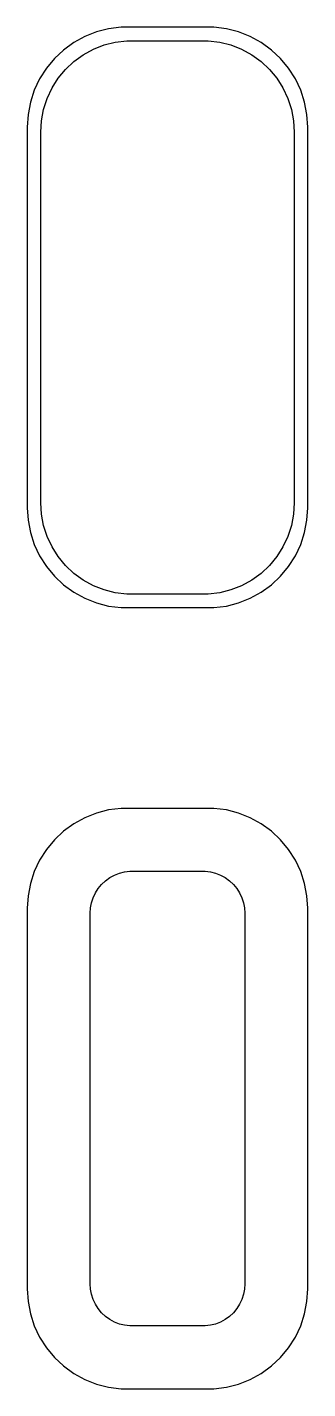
# Model space of a CAD drawing. Header units: metres. Extents: x -7 to 7, y 63.5 to 131.5.
import ezdxf

# ---------------------------------------------------------------- set-up
doc = ezdxf.new("R2010")
doc.units = ezdxf.units.M

msp = doc.modelspace()

# ---------------------------------------------------------------- linework, layer by layer
for p, q in [((-3.54507, 131.255), (-4.12889, 131.024)), ((-2.9369, 131.411), (-3.54507, 131.255)), ((-2.31395, 131.49), (-2.9369, 131.411)), ((2.31395, 131.49), (-2.31395, 131.49)), ((2.9369, 131.411), (2.31395, 131.49)), ((3.54507, 131.255), (2.9369, 131.411)), ((4.12889, 131.024), (3.54507, 131.255)), ((-4.67912, 130.722), (-5.18712, 130.353)), ((-4.12889, 131.024), (-4.67912, 130.722)), ((-3.6994, 130.393), (-3.16481, 130.604)), ((-3.16481, 130.604), (-2.60791, 130.747)), ((-2.60791, 130.747), (-2.03748, 130.819)), ((-2.03748, 130.819), (2.03748, 130.819)), ((2.03748, 130.819), (2.60791, 130.747)), ((2.60791, 130.747), (3.16481, 130.604)), ((3.16481, 130.604), (3.6994, 130.393)), ((4.67912, 130.722), (4.12889, 131.024)), ((5.18712, 130.353), (4.67912, 130.722)), ((-5.64484, 129.923), (-6.04507, 129.439)), ((-5.18712, 130.353), (-5.64484, 129.923)), ((-4.6684, 129.778), (-4.20325, 130.116)), ((-4.20325, 130.116), (-3.6994, 130.393)), ((3.6994, 130.393), (4.20325, 130.116)), ((4.20325, 130.116), (4.6684, 129.778)), ((5.64484, 129.923), (5.18712, 130.353)), ((6.04507, 129.439), (5.64484, 129.923)), ((-6.04507, 129.439), (-6.38153, 128.909)), ((-5.45403, 128.941), (-5.08754, 129.384)), ((-5.08754, 129.384), (-4.6684, 129.778)), ((4.6684, 129.778), (5.08754, 129.384)), ((5.08754, 129.384), (5.45403, 128.941)), ((6.38153, 128.909), (6.04507, 129.439)), ((-6.38153, 128.909), (-6.64888, 128.341)), ((-5.76212, 128.456), (-5.45403, 128.941)), ((5.45403, 128.941), (5.76212, 128.456)), ((6.64888, 128.341), (6.38153, 128.909)), ((-6.64888, 128.341), (-6.84291, 127.743)), ((-6.18459, 127.389), (-6.00691, 127.935)), ((-6.00691, 127.935), (-5.76212, 128.456)), ((5.76212, 128.456), (6.00691, 127.935)), ((6.00691, 127.935), (6.18459, 127.389)), ((6.84291, 127.743), (6.64888, 128.341)), ((-6.96057, 127.127), (-7, 126.5)), ((-6.84291, 127.743), (-6.96057, 127.127)), ((-6.29233, 126.824), (-6.18459, 127.389)), ((6.18459, 127.389), (6.29233, 126.824)), ((6.96057, 127.127), (6.84291, 127.743)), ((7, 126.5), (6.96057, 127.127)), ((-7, 126.5), (-7, 107.5)), ((-6.32843, 126.25), (-6.29233, 126.824)), ((6.29233, 126.824), (6.32843, 126.25)), ((7, 107.5), (7, 126.5)), ((-6.32843, 107.75), (-6.32843, 126.25)), ((6.32843, 126.25), (6.32843, 107.75)), ((-7, 107.5), (-6.96057, 106.873)), ((-6.29233, 107.176), (-6.32843, 107.75)), ((6.32843, 107.75), (6.29233, 107.176)), ((6.96057, 106.873), (7, 107.5)), ((-6.96057, 106.873), (-6.84291, 106.257)), ((-6.18459, 106.611), (-6.29233, 107.176)), ((6.29233, 107.176), (6.18459, 106.611)), ((6.84291, 106.257), (6.96057, 106.873)), ((-6.84291, 106.257), (-6.64888, 105.659)), ((-6.00691, 106.065), (-6.18459, 106.611)), ((-5.76212, 105.544), (-6.00691, 106.065)), ((6.00691, 106.065), (5.76212, 105.544)), ((6.18459, 106.611), (6.00691, 106.065)), ((6.64888, 105.659), (6.84291, 106.257)), ((-6.64888, 105.659), (-6.38153, 105.091)), ((-5.45403, 105.059), (-5.76212, 105.544)), ((5.76212, 105.544), (5.45403, 105.059)), ((6.38153, 105.091), (6.64888, 105.659)), ((-6.38153, 105.091), (-6.04507, 104.561)), ((-5.08754, 104.616), (-5.45403, 105.059)), ((5.45403, 105.059), (5.08754, 104.616)), ((6.04507, 104.561), (6.38153, 105.091)), ((-6.04507, 104.561), (-5.64484, 104.077)), ((-5.64484, 104.077), (-5.18712, 103.647)), ((-4.6684, 104.222), (-5.08754, 104.616)), ((-4.20325, 103.884), (-4.6684, 104.222)), ((4.6684, 104.222), (4.20325, 103.884)), ((5.08754, 104.616), (4.6684, 104.222)), ((5.18712, 103.647), (5.64484, 104.077)), ((5.64484, 104.077), (6.04507, 104.561)), ((-5.18712, 103.647), (-4.67912, 103.278)), ((-3.6994, 103.607), (-4.20325, 103.884)), ((-3.16481, 103.396), (-3.6994, 103.607)), ((-2.60791, 103.253), (-3.16481, 103.396)), ((3.16481, 103.396), (2.60791, 103.253)), ((3.6994, 103.607), (3.16481, 103.396)), ((4.20325, 103.884), (3.6994, 103.607)), ((4.67912, 103.278), (5.18712, 103.647)), ((-4.67912, 103.278), (-4.12889, 102.976)), ((-4.12889, 102.976), (-3.54507, 102.745)), ((-3.54507, 102.745), (-2.9369, 102.589)), ((-2.03748, 103.181), (-2.60791, 103.253)), ((2.03748, 103.181), (-2.03748, 103.181)), ((2.60791, 103.253), (2.03748, 103.181)), ((2.9369, 102.589), (3.54507, 102.745)), ((3.54507, 102.745), (4.12889, 102.976)), ((4.12889, 102.976), (4.67912, 103.278)), ((-2.9369, 102.589), (-2.31395, 102.51)), ((-2.31395, 102.51), (2.31395, 102.51)), ((2.31395, 102.51), (2.9369, 102.589)), ((-2.31395, 92.4901), (-2.9369, 92.4114)), ((2.31395, 92.4901), (-2.31395, 92.4901)), ((2.9369, 92.4114), (2.31395, 92.4901)), ((-4.12889, 92.0241), (-4.67912, 91.7216)), ((-3.54507, 92.2553), (-4.12889, 92.0241)), ((-2.9369, 92.4114), (-3.54507, 92.2553)), ((3.54507, 92.2553), (2.9369, 92.4114)), ((4.12889, 92.0241), (3.54507, 92.2553)), ((4.67912, 91.7216), (4.12889, 92.0241)), ((-5.18712, 91.3526), (-5.64484, 90.9227)), ((-4.67912, 91.7216), (-5.18712, 91.3526)), ((5.18712, 91.3526), (4.67912, 91.7216)), ((5.64484, 90.9227), (5.18712, 91.3526)), ((-6.04507, 90.4389), (-6.38153, 89.9088)), ((-5.64484, 90.9227), (-6.04507, 90.4389)), ((6.04507, 90.4389), (5.64484, 90.9227)), ((6.38153, 89.9088), (6.04507, 90.4389)), ((-6.38153, 89.9088), (-6.64888, 89.3406)), ((6.64888, 89.3406), (6.38153, 89.9088)), ((-6.64888, 89.3406), (-6.84291, 88.7434)), ((-2.88039, 89.0312), (-2.64822, 89.1588)), ((-2.64822, 89.1588), (-2.4019, 89.2564)), ((-2.4019, 89.2564), (-2.14529, 89.3223)), ((-2.14529, 89.3223), (-1.88246, 89.3555)), ((-1.88246, 89.3555), (1.88246, 89.3555)), ((1.88246, 89.3555), (2.14529, 89.3223)), ((2.14529, 89.3223), (2.4019, 89.2564)), ((2.4019, 89.2564), (2.64822, 89.1588)), ((2.64822, 89.1588), (2.88039, 89.0312)), ((6.84291, 88.7434), (6.64888, 89.3406)), ((-6.84291, 88.7434), (-6.96057, 88.1267)), ((-3.59868, 88.2663), (-3.45673, 88.49)), ((-3.45673, 88.49), (-3.28784, 88.6941)), ((-3.28784, 88.6941), (-3.09473, 88.8755)), ((-3.09473, 88.8755), (-2.88039, 89.0312)), ((2.88039, 89.0312), (3.09473, 88.8755)), ((3.09473, 88.8755), (3.28784, 88.6941)), ((3.28784, 88.6941), (3.45673, 88.49)), ((3.45673, 88.49), (3.59868, 88.2663)), ((6.96057, 88.1267), (6.84291, 88.7434)), ((-6.96057, 88.1267), (-7, 87.5)), ((-3.84299, 87.5144), (-3.79335, 87.7746)), ((-3.79335, 87.7746), (-3.71149, 88.0266)), ((-3.71149, 88.0266), (-3.59868, 88.2663)), ((3.59868, 88.2663), (3.71149, 88.0266)), ((3.71149, 88.0266), (3.79335, 87.7746)), ((3.79335, 87.7746), (3.84299, 87.5144)), ((7, 87.5), (6.96057, 88.1267)), ((-7, 87.5), (-7, 68.5)), ((-3.85962, 87.25), (-3.84299, 87.5144)), ((-3.85962, 68.75), (-3.85962, 87.25)), ((3.84299, 87.5144), (3.85962, 87.25)), ((3.85962, 87.25), (3.85962, 68.75)), ((7, 68.5), (7, 87.5)), ((-3.84299, 68.4856), (-3.85962, 68.75)), ((3.85962, 68.75), (3.84299, 68.4856)), ((-7, 68.5), (-6.96057, 67.8733)), ((-3.79335, 68.2254), (-3.84299, 68.4856)), ((-3.71149, 67.9734), (-3.79335, 68.2254)), ((3.79335, 68.2254), (3.71149, 67.9734)), ((3.84299, 68.4856), (3.79335, 68.2254)), ((6.96057, 67.8733), (7, 68.5)), ((-6.96057, 67.8733), (-6.84291, 67.2566)), ((-3.59868, 67.7337), (-3.71149, 67.9734)), ((-3.45673, 67.51), (-3.59868, 67.7337)), ((-3.28784, 67.3059), (-3.45673, 67.51)), ((-3.09473, 67.1245), (-3.28784, 67.3059)), ((3.28784, 67.3059), (3.09473, 67.1245)), ((3.45673, 67.51), (3.28784, 67.3059)), ((3.59868, 67.7337), (3.45673, 67.51)), ((3.71149, 67.9734), (3.59868, 67.7337)), ((6.84291, 67.2566), (6.96057, 67.8733)), ((-6.84291, 67.2566), (-6.64888, 66.6594)), ((-6.64888, 66.6594), (-6.38153, 66.0912)), ((-2.88039, 66.9688), (-3.09473, 67.1245)), ((-2.64822, 66.8412), (-2.88039, 66.9688)), ((-2.4019, 66.7436), (-2.64822, 66.8412)), ((-2.14529, 66.6777), (-2.4019, 66.7436)), ((-1.88246, 66.6445), (-2.14529, 66.6777)), ((1.88246, 66.6445), (-1.88246, 66.6445)), ((2.14529, 66.6777), (1.88246, 66.6445)), ((2.4019, 66.7436), (2.14529, 66.6777)), ((2.64822, 66.8412), (2.4019, 66.7436)), ((2.88039, 66.9688), (2.64822, 66.8412)), ((3.09473, 67.1245), (2.88039, 66.9688)), ((6.38153, 66.0912), (6.64888, 66.6594)), ((6.64888, 66.6594), (6.84291, 67.2566)), ((-6.38153, 66.0912), (-6.04507, 65.5611)), ((6.04507, 65.5611), (6.38153, 66.0912)), ((-6.04507, 65.5611), (-5.64484, 65.0773)), ((5.64484, 65.0773), (6.04507, 65.5611)), ((-5.64484, 65.0773), (-5.18712, 64.6474)), ((-5.18712, 64.6474), (-4.67912, 64.2784)), ((4.67912, 64.2784), (5.18712, 64.6474)), ((5.18712, 64.6474), (5.64484, 65.0773)), ((-4.67912, 64.2784), (-4.12889, 63.9759)), ((-4.12889, 63.9759), (-3.54507, 63.7447)), ((3.54507, 63.7447), (4.12889, 63.9759)), ((4.12889, 63.9759), (4.67912, 64.2784)), ((-3.54507, 63.7447), (-2.9369, 63.5886)), ((-2.9369, 63.5886), (-2.31395, 63.5099)), ((-2.31395, 63.5099), (2.31395, 63.5099)), ((2.31395, 63.5099), (2.9369, 63.5886)), ((2.9369, 63.5886), (3.54507, 63.7447))]:
    msp.add_line(p, q)

doc.saveas('drawing.dxf')
